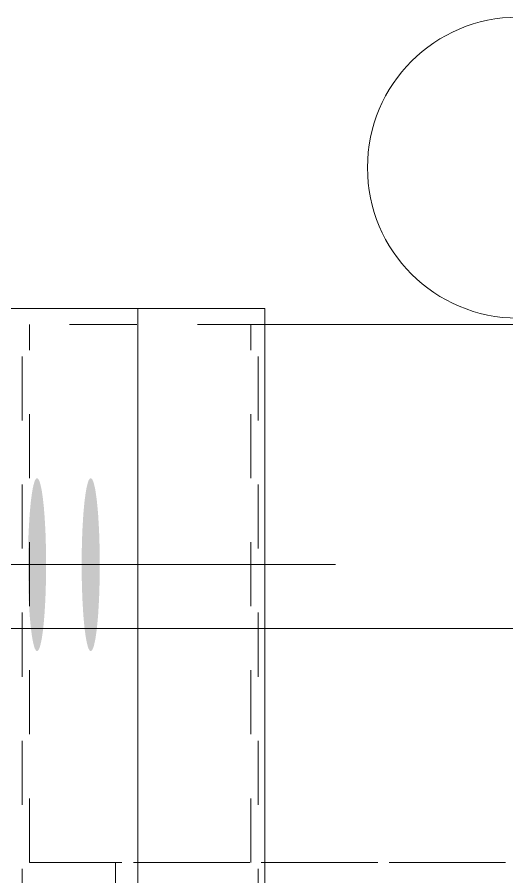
# Model space of a CAD drawing. Header units: millimetres. Extents: x 2 to 825, y 1 to 579.
# Drawn here: x 48.51 to 56.17, y 416.49 to 429.91 of the extents above; entities that cross this region are included whole.
import ezdxf

# ---------------------------------------------------------------- set-up
doc = ezdxf.new("R2010")
doc.units = ezdxf.units.MM
doc.linetypes.add('XKITLINE00', pattern=[0])
doc.linetypes.add('XKITLINE01', pattern=[4, 1, -1, 1, -1])
for name, color, linetype, lineweight in [('Bolt', 3, 'Continuous', 0), ('Dimensions', 7, 'Continuous', 0), ('Part', 2, 'Continuous', 0), ('PartMark', 7, 'Continuous', 0)]:
    doc.layers.add(name, color=color, linetype=linetype, lineweight=lineweight)

# ---------------------------------------------------------------- blocks, each defined once
blk = doc.blocks.new('*A74')
at = {"layer": 'Bolt'}
for points in [[(48.965, 421.33), (48.965, 421.297), (48.965, 421.264), (48.965, 421.231), (48.964, 421.198), (48.964, 421.165), (48.963, 421.132), (48.963, 421.1), (48.962, 421.067), (48.961, 421.035), (48.96, 421.003), (48.959, 420.971), (48.958, 420.939), (48.957, 420.908), (48.956, 420.877), (48.955, 420.846), (48.953, 420.816), (48.952, 420.786), (48.95, 420.756), (48.949, 420.727), (48.947, 420.698), (48.945, 420.669), (48.943, 420.641), (48.941, 420.613), (48.94, 420.586), (48.937, 420.559), (48.935, 420.532), (48.933, 420.507), (48.931, 420.481), (48.929, 420.456), (48.926, 420.432), (48.924, 420.408), (48.921, 420.385), (48.919, 420.363), (48.916, 420.341), (48.914, 420.319), (48.911, 420.299), (48.908, 420.279), (48.905, 420.259), (48.902, 420.24), (48.9, 420.222), (48.897, 420.205), (48.894, 420.188), (48.89, 420.172), (48.887, 420.157), (48.884, 420.143), (48.881, 420.129), (48.878, 420.116), (48.875, 420.103), (48.871, 420.092), (48.868, 420.081), (48.865, 420.071), (48.862, 420.062), (48.858, 420.053), (48.855, 420.046), (48.851, 420.039), (48.848, 420.033), (48.845, 420.028), (48.841, 420.023), (48.838, 420.019), (48.834, 420.017), (48.831, 420.015), (48.827, 420.013), (48.824, 420.013), (48.82, 420.013), (48.817, 420.015), (48.813, 420.017), (48.81, 420.019), (48.806, 420.023), (48.803, 420.028), (48.8, 420.033), (48.796, 420.039), (48.793, 420.046), (48.789, 420.053), (48.786, 420.062), (48.783, 420.071), (48.779, 420.081), (48.776, 420.092), (48.773, 420.103), (48.77, 420.116), (48.766, 420.129), (48.763, 420.143), (48.76, 420.157), (48.757, 420.172), (48.754, 420.188), (48.751, 420.205), (48.748, 420.222), (48.745, 420.24), (48.742, 420.259), (48.739, 420.279), (48.737, 420.299), (48.734, 420.319), (48.731, 420.341), (48.729, 420.363), (48.726, 420.385), (48.724, 420.408), (48.721, 420.432), (48.719, 420.456), (48.717, 420.481), (48.714, 420.507), (48.712, 420.532), (48.71, 420.559), (48.708, 420.586), (48.706, 420.613), (48.704, 420.641), (48.702, 420.669), (48.701, 420.698), (48.699, 420.727), (48.697, 420.756), (48.696, 420.786), (48.694, 420.816), (48.693, 420.846), (48.692, 420.877), (48.69, 420.908), (48.689, 420.939), (48.688, 420.971), (48.687, 421.003), (48.686, 421.035), (48.686, 421.067), (48.685, 421.1), (48.684, 421.132), (48.684, 421.165), (48.683, 421.198), (48.683, 421.231), (48.683, 421.264), (48.682, 421.297), (48.682, 421.33), (48.682, 421.363), (48.682, 421.396), (48.682, 421.429), (48.683, 421.462), (48.683, 421.495), (48.683, 421.528), (48.684, 421.561), (48.684, 421.594), (48.685, 421.626), (48.686, 421.659), (48.686, 421.691), (48.687, 421.723), (48.688, 421.755), (48.689, 421.786), (48.69, 421.818), (48.692, 421.849), (48.693, 421.88), (48.694, 421.91), (48.696, 421.94), (48.697, 421.97), (48.699, 421.999), (48.701, 422.028), (48.702, 422.057), (48.704, 422.085), (48.706, 422.113), (48.708, 422.14), (48.71, 422.167), (48.712, 422.193), (48.714, 422.219), (48.717, 422.245), (48.719, 422.27), (48.721, 422.294), (48.724, 422.318), (48.726, 422.341), (48.729, 422.363), (48.731, 422.385), (48.734, 422.407), (48.737, 422.427), (48.739, 422.447), (48.742, 422.467), (48.745, 422.485), (48.748, 422.503), (48.751, 422.521), (48.754, 422.538), (48.757, 422.554), (48.76, 422.569), (48.763, 422.583), (48.766, 422.597), (48.77, 422.61), (48.773, 422.622), (48.776, 422.634), (48.779, 422.645), (48.783, 422.655), (48.786, 422.664), (48.789, 422.672), (48.793, 422.68), (48.796, 422.687), (48.8, 422.693), (48.803, 422.698), (48.806, 422.703), (48.81, 422.706), (48.813, 422.709), (48.817, 422.711), (48.82, 422.713), (48.824, 422.713), (48.827, 422.713), (48.831, 422.711), (48.834, 422.709), (48.838, 422.706), (48.841, 422.703), (48.845, 422.698), (48.848, 422.693), (48.851, 422.687), (48.855, 422.68), (48.858, 422.672), (48.862, 422.664), (48.865, 422.655), (48.868, 422.645), (48.871, 422.634), (48.875, 422.622), (48.878, 422.61), (48.881, 422.597), (48.884, 422.583), (48.887, 422.569), (48.89, 422.554), (48.894, 422.538), (48.897, 422.521), (48.9, 422.503), (48.902, 422.485), (48.905, 422.467), (48.908, 422.447), (48.911, 422.427), (48.914, 422.407), (48.916, 422.385), (48.919, 422.363), (48.921, 422.341), (48.924, 422.318), (48.926, 422.294), (48.929, 422.27), (48.931, 422.245), (48.933, 422.219), (48.935, 422.193), (48.937, 422.167), (48.94, 422.14), (48.941, 422.113), (48.943, 422.085), (48.945, 422.057), (48.947, 422.028), (48.949, 421.999), (48.95, 421.97), (48.952, 421.94), (48.953, 421.91), (48.955, 421.88), (48.956, 421.849), (48.957, 421.818), (48.958, 421.786), (48.959, 421.755), (48.96, 421.723), (48.961, 421.691), (48.962, 421.659), (48.963, 421.626), (48.963, 421.594), (48.964, 421.561), (48.964, 421.528), (48.965, 421.495), (48.965, 421.462), (48.965, 421.429), (48.965, 421.396), (48.965, 421.363)], [(49.804, 421.33), (49.804, 421.297), (49.804, 421.264), (49.804, 421.231), (49.803, 421.198), (49.803, 421.165), (49.802, 421.132), (49.802, 421.1), (49.801, 421.067), (49.8, 421.035), (49.799, 421.003), (49.798, 420.971), (49.797, 420.939), (49.796, 420.908), (49.795, 420.877), (49.794, 420.846), (49.792, 420.816), (49.791, 420.786), (49.789, 420.756), (49.788, 420.727), (49.786, 420.698), (49.784, 420.669), (49.783, 420.641), (49.781, 420.613), (49.779, 420.586), (49.777, 420.559), (49.775, 420.532), (49.772, 420.507), (49.77, 420.481), (49.768, 420.456), (49.765, 420.432), (49.763, 420.408), (49.761, 420.385), (49.758, 420.363), (49.755, 420.341), (49.753, 420.319), (49.75, 420.299), (49.747, 420.279), (49.744, 420.259), (49.742, 420.24), (49.739, 420.222), (49.736, 420.205), (49.733, 420.188), (49.73, 420.172), (49.727, 420.157), (49.723, 420.143), (49.72, 420.129), (49.717, 420.116), (49.714, 420.103), (49.711, 420.092), (49.707, 420.081), (49.704, 420.071), (49.701, 420.062), (49.697, 420.053), (49.694, 420.046), (49.691, 420.039), (49.687, 420.033), (49.684, 420.028), (49.68, 420.023), (49.677, 420.019), (49.673, 420.017), (49.67, 420.015), (49.666, 420.013), (49.663, 420.013), (49.659, 420.013), (49.656, 420.015), (49.652, 420.017), (49.649, 420.019), (49.646, 420.023), (49.642, 420.028), (49.639, 420.033), (49.635, 420.039), (49.632, 420.046), (49.628, 420.053), (49.625, 420.062), (49.622, 420.071), (49.618, 420.081), (49.615, 420.092), (49.612, 420.103), (49.609, 420.116), (49.606, 420.129), (49.602, 420.143), (49.599, 420.157), (49.596, 420.172), (49.593, 420.188), (49.59, 420.205), (49.587, 420.222), (49.584, 420.24), (49.581, 420.259), (49.579, 420.279), (49.576, 420.299), (49.573, 420.319), (49.57, 420.341), (49.568, 420.363), (49.565, 420.385), (49.563, 420.408), (49.56, 420.432), (49.558, 420.456), (49.556, 420.481), (49.553, 420.507), (49.551, 420.532), (49.549, 420.559), (49.547, 420.586), (49.545, 420.613), (49.543, 420.641), (49.541, 420.669), (49.54, 420.698), (49.538, 420.727), (49.536, 420.756), (49.535, 420.786), (49.533, 420.816), (49.532, 420.846), (49.531, 420.877), (49.53, 420.908), (49.528, 420.939), (49.527, 420.971), (49.526, 421.003), (49.526, 421.035), (49.525, 421.067), (49.524, 421.1), (49.523, 421.132), (49.523, 421.165), (49.522, 421.198), (49.522, 421.231), (49.522, 421.264), (49.521, 421.297), (49.521, 421.33), (49.521, 421.363), (49.521, 421.396), (49.521, 421.429), (49.522, 421.462), (49.522, 421.495), (49.522, 421.528), (49.523, 421.561), (49.523, 421.594), (49.524, 421.626), (49.525, 421.659), (49.526, 421.691), (49.526, 421.723), (49.527, 421.755), (49.528, 421.786), (49.53, 421.818), (49.531, 421.849), (49.532, 421.88), (49.533, 421.91), (49.535, 421.94), (49.536, 421.97), (49.538, 421.999), (49.54, 422.028), (49.541, 422.057), (49.543, 422.085), (49.545, 422.113), (49.547, 422.14), (49.549, 422.167), (49.551, 422.193), (49.553, 422.219), (49.556, 422.245), (49.558, 422.27), (49.56, 422.294), (49.563, 422.318), (49.565, 422.341), (49.568, 422.363), (49.57, 422.385), (49.573, 422.407), (49.576, 422.427), (49.579, 422.447), (49.581, 422.467), (49.584, 422.485), (49.587, 422.503), (49.59, 422.521), (49.593, 422.538), (49.596, 422.554), (49.599, 422.569), (49.602, 422.583), (49.606, 422.597), (49.609, 422.61), (49.612, 422.622), (49.615, 422.634), (49.618, 422.645), (49.622, 422.655), (49.625, 422.664), (49.628, 422.672), (49.632, 422.68), (49.635, 422.687), (49.639, 422.693), (49.642, 422.698), (49.646, 422.703), (49.649, 422.706), (49.652, 422.709), (49.656, 422.711), (49.659, 422.713), (49.663, 422.713), (49.666, 422.713), (49.67, 422.711), (49.673, 422.709), (49.677, 422.706), (49.68, 422.703), (49.684, 422.698), (49.687, 422.693), (49.691, 422.687), (49.694, 422.68), (49.697, 422.672), (49.701, 422.664), (49.704, 422.655), (49.707, 422.645), (49.711, 422.634), (49.714, 422.622), (49.717, 422.61), (49.72, 422.597), (49.723, 422.583), (49.727, 422.569), (49.73, 422.554), (49.733, 422.538), (49.736, 422.521), (49.739, 422.503), (49.742, 422.485), (49.744, 422.467), (49.747, 422.447), (49.75, 422.427), (49.753, 422.407), (49.755, 422.385), (49.758, 422.363), (49.761, 422.341), (49.763, 422.318), (49.765, 422.294), (49.768, 422.27), (49.77, 422.245), (49.772, 422.219), (49.775, 422.193), (49.777, 422.167), (49.779, 422.14), (49.781, 422.113), (49.783, 422.085), (49.784, 422.057), (49.786, 422.028), (49.788, 421.999), (49.789, 421.97), (49.791, 421.94), (49.792, 421.91), (49.794, 421.88), (49.795, 421.849), (49.796, 421.818), (49.797, 421.786), (49.798, 421.755), (49.799, 421.723), (49.8, 421.691), (49.801, 421.659), (49.802, 421.626), (49.802, 421.594), (49.803, 421.561), (49.803, 421.528), (49.804, 421.495), (49.804, 421.462), (49.804, 421.429), (49.804, 421.396), (49.805, 421.363)]]:
    blk.add_hatch(color=3, dxfattribs=at).paths.add_polyline_path(points, flags=17)
at = {"layer": 'Bolt', "color": 3, "linetype": 'XKITLINE00', "lineweight": 0}
for p, q in [((42.334, 421.363), (49.296, 421.363)), ((44.852, 421.363), (51.813, 421.363)), ((45.691, 421.363), (52.653, 421.363)), ((46.53, 421.363), (53.492, 421.363))]:
    blk.add_line(p, q, dxfattribs=at)
blk = doc.blocks.new('*A75')
at = {"layer": 'Part', "color": 7, "linetype": 'XKITLINE01', "lineweight": 0}
for p, q in [((48.59, 407.613), (48.59, 425.113)), ((52.386, 425.113), (48.59, 425.113)), ((48.706, 416.713), (48.706, 425.113)), ((52.165, 416.713), (52.165, 425.113)), ((52.281, 407.613), (52.281, 425.113)), ((257.33, 416.713), (48.706, 416.713))]:
    blk.add_line(p, q, dxfattribs=at)
at = {"layer": 'Part', "color": 2, "linetype": 'XKITLINE00', "lineweight": 0}
blk.add_line((257.33, 425.113), (52.386, 425.113), dxfattribs=at)
blk = doc.blocks.new('*A106')
at = {"layer": 'Part', "color": 2, "linetype": 'XKITLINE00', "lineweight": 0}
for p, q in [((42.845, 425.363), (52.386, 425.363)), ((50.397, 407.363), (50.397, 425.363)), ((52.386, 407.363), (52.386, 425.363))]:
    blk.add_line(p, q, dxfattribs=at)
blk = doc.blocks.new('*A107')
at = {"layer": 'Part', "color": 7, "linetype": 'XKITLINE01', "lineweight": 0}
for p, q in [((242.33, 425.113), (45.023, 425.113)), ((242.15, 416.713), (45.143, 416.713)), ((50.05, 416.013), (50.05, 416.713))]:
    blk.add_line(p, q, dxfattribs=at)
blk = doc.blocks.new('*A217')
at = {"layer": 'Dimensions', "color": 7, "linetype": 'XKITLINE00', "lineweight": 0}
blk.add_line((63.222, 420.363), (26.19, 420.363), dxfattribs=at)
blk = doc.blocks.new('*A231')
at = {"layer": 'PartMark', "color": 7, "linetype": 'XKITLINE00', "lineweight": 0}
blk.add_arc((56.34, 427.563), 2.35, 90, 270, dxfattribs=at)

msp = doc.modelspace()

# ---------------------------------------------------------------- block references
at = {"lineweight": 0}
for name in ['*A231', '*A106', '*A107', '*A74', '*A217']:
    msp.add_blockref(name, (0, 0), dxfattribs=at)
at = {"layer": 'Part', "lineweight": 0}
msp.add_blockref('*A75', (0, 0), dxfattribs=at)

doc.saveas('drawing.dxf')
